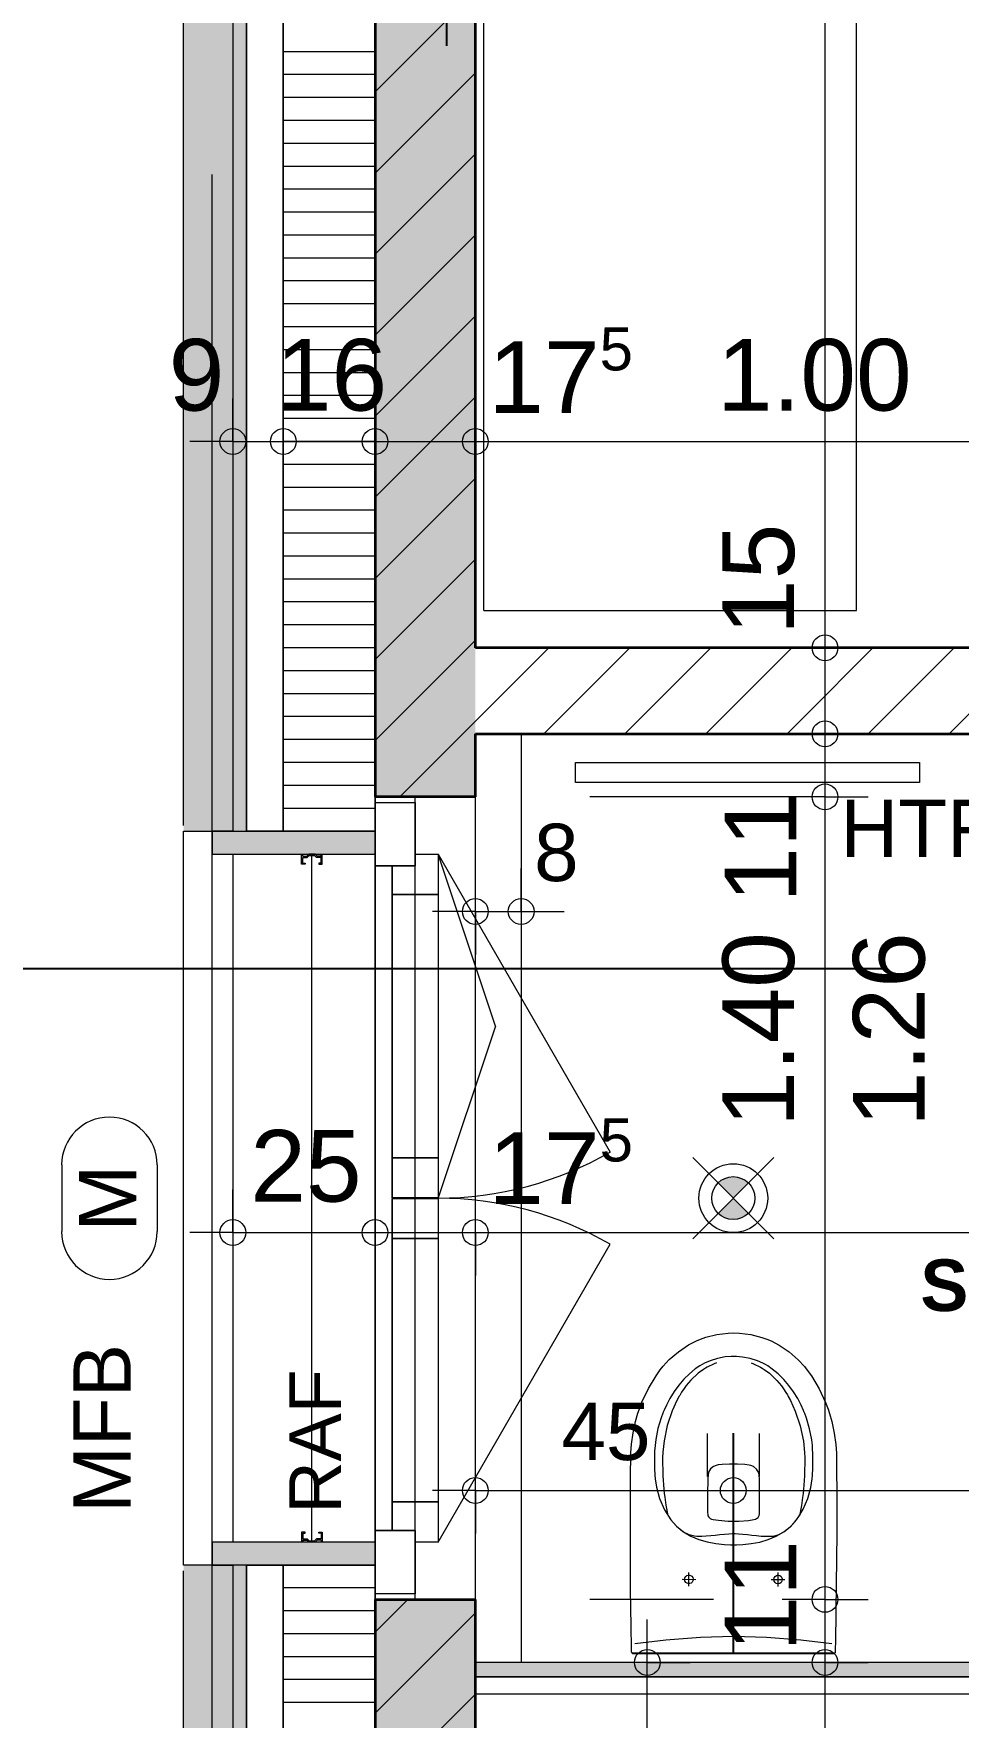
# Model space of a CAD drawing. Header units: metres. Extents: x 0.003 to 0.843, y 0.003 to 0.597.
# Drawn here: x 0.3104 to 0.3427, y 0.3556 to 0.4143 of the extents above; entities that cross this region are included whole.
import ezdxf

# ---------------------------------------------------------------- set-up
doc = ezdxf.new("R2010")
doc.units = ezdxf.units.M
for name, pattern in [('AUSGEZOGEN', [0]), ('LINIE_17', [0.0005, 0, -0.0005]), ('LINIE_23', [0.0079, 0.004, -0.0013, 0, -0.0013, 0, -0.0013]), ('LINIE_24', [0.0045, 0.0015, -0.001, 0, -0.001, 0, -0.001]), ('PHANTOM', [63.5, 31.75, -6.35, 6.35, -6.35, 6.35, -6.35]), ('PUNKT', [6.35, 0, -6.35]), ('RAND', [44.45, 12.7, -6.35, 12.7, -6.35, 0, -6.35]), ('VERDECKT', [9.525, 6.35, -3.175])]:
    doc.linetypes.add(name, pattern=pattern)
for name, color, linetype, lineweight in [('Allgemein', 7, 'AUSGEZOGEN', 18), ('Aussenwandverkleidung', 7, 'AUSGEZOGEN', 18), ('Bauachsen fein', 7, 'PUNKT', 25), ('Bauachsen grob', 7, 'RAND', 13), ('Daemmung', 7, 'AUSGEZOGEN', 18), ('Elektro Apparate', 2, 'AUSGEZOGEN', 18), ('Elektro Text', 2, 'AUSGEZOGEN', 18), ('Fenster', 7, 'AUSGEZOGEN', 18), ('Fensterleibung Beton', 7, 'AUSGEZOGEN', 35), ('Fuellflaeche tragende Wände MW', 7, 'AUSGEZOGEN', 13), ('HLK Apparate', 240, 'AUSGEZOGEN', 18), ('HLK Text', 240, 'AUSGEZOGEN', 18), ('Holz Fassadenverkleidung', 7, 'AUSGEZOGEN', 18), ('Konstruktion oben', 7, 'VERDECKT', 13), ('Kueche', 7, 'AUSGEZOGEN', 18), ('Leichtbauwaende', 7, 'AUSGEZOGEN', 18), ('Oeffnungsrichtung Fenster', 7, 'AUSGEZOGEN', 13), ('Rolladen', 7, 'AUSGEZOGEN', 13), ('Spengler', 7, 'AUSGEZOGEN', 18), ('Text Detail', 7, 'AUSGEZOGEN', 25), ('Text Koten', 7, 'AUSGEZOGEN', 25), ('Text Werkplan Ausfuehrung', 7, 'AUSGEZOGEN', 25), ('Unterkonstruktion', 7, 'AUSGEZOGEN', 18), ('Vorhangbrett', 7, 'AUSGEZOGEN', 13), ('Wand Mauerwerk tragend', 7, 'AUSGEZOGEN', 35), ('Werkplan- Ausfuehrungsmasse', 7, 'AUSGEZOGEN', 13)]:
    doc.layers.add(name, color=color, linetype=linetype, lineweight=lineweight)
for name, color, linetype, lineweight, true_color in [('Moebel', 7, 'AUSGEZOGEN', 13, 0xababab), ('Sanitaer Apparate', 7, 'AUSGEZOGEN', 18, 0x656565), ('Sanitaer Vermassung', 7, 'AUSGEZOGEN', 18, 0x656565)]:
    doc.layers.add(name, color=color, linetype=linetype, lineweight=lineweight, true_color=true_color)
doc.styles.add('ARIAL', font='ARIAL.TTF')

msp = doc.modelspace()

# ---------------------------------------------------------------- hatches: boundary and pattern name
at = {"layer": 'Allgemein', "linetype": 'AUSGEZOGEN', "lineweight": 13}
h = msp.add_hatch(color=32, dxfattribs=at)
h.paths.add_polyline_path([(0.31788, 0.386497), (0.31788, 0.487957), (0.3174, 0.487957), (0.3174, 0.386497)])
h.paths.add_polyline_path([(0.31788, 0.263897), (0.31788, 0.285297), (0.3174, 0.285297), (0.3174, 0.263897)])
h.paths.add_polyline_path([(0.31788, 0.310897), (0.31788, 0.360897), (0.3174, 0.360897), (0.3174, 0.310897)])
h.paths.add_polyline_path([(0.31788, 0.198117), (0.31788, 0.238297), (0.3174, 0.238297), (0.3174, 0.198117)])
at = {"layer": 'Daemmung', "linetype": 'AUSGEZOGEN', "lineweight": 13}
for points in [[(0.31916, 0.385697), (0.32236, 0.385697), (0.32236, 0.386497), (0.31916, 0.386497), (0.31836, 0.386497), (0.31788, 0.386497), (0.3174, 0.386497), (0.31668, 0.386497), (0.31668, 0.385697), (0.3174, 0.385697), (0.31788, 0.385697), (0.31836, 0.385697)], [(0.31916, 0.360897), (0.32236, 0.360897), (0.32236, 0.361697), (0.31916, 0.361697), (0.31836, 0.361697), (0.31788, 0.361697), (0.3174, 0.361697), (0.31668, 0.361697), (0.31668, 0.360897), (0.3174, 0.360897), (0.31788, 0.360897), (0.31836, 0.360897)]]:
    msp.add_hatch(color=32, dxfattribs=at).paths.add_polyline_path(points)
at = {"layer": 'Elektro Apparate', "linetype": 'AUSGEZOGEN', "lineweight": 18}
h = msp.add_hatch(color=40, dxfattribs=at)
h.paths.add_polyline_path([(0.33539, 0.374228), (0.33486, 0.373697), (0.33433, 0.374228), (0.334392, 0.374284), (0.334693, 0.374429), (0.335027, 0.374429), (0.335328, 0.374284)], flags=16)
h.paths.add_polyline_path([(0.33433, 0.373167), (0.33486, 0.373697), (0.33539, 0.373167), (0.335328, 0.373111), (0.335027, 0.372966), (0.334693, 0.372966), (0.334392, 0.373111)], flags=16)
at = {"layer": 'Fuellflaeche tragende Wände MW', "linetype": 'AUSGEZOGEN', "lineweight": 13, "true_color": 0xffe0e0}
for points in [[(0.32236, 0.479497), (0.32236, 0.387697), (0.32586, 0.387697), (0.32586, 0.479497)], [(0.32236, 0.359697), (0.32236, 0.312097), (0.32586, 0.312097), (0.32586, 0.359697)]]:
    msp.add_hatch(color=254, dxfattribs=at).paths.add_polyline_path(points)
at = {"layer": 'Leichtbauwaende', "linetype": 'AUSGEZOGEN', "lineweight": 13, "true_color": 0xababab}
msp.add_hatch(color=253, dxfattribs=at).paths.add_polyline_path([(0.32586, 0.356997), (0.38696, 0.356997), (0.38696, 0.357497), (0.32586, 0.357497)])
at = {"layer": 'Spengler', "linetype": 'AUSGEZOGEN', "lineweight": 13, "true_color": 0xfafafa}
for points in [[(0.31568, 0.489677), (0.31568, 0.386497), (0.3174, 0.386497), (0.3174, 0.489677)], [(0.31568, 0.360897), (0.31568, 0.310897), (0.3174, 0.310897), (0.3174, 0.360897)]]:
    msp.add_hatch(color=7, dxfattribs=at).paths.add_polyline_path(points)

# ---------------------------------------------------------------- linework, layer by layer
at = {"layer": 'Allgemein', "color": 7, "linetype": 'AUSGEZOGEN', "lineweight": 13}
for p, q in [((0.3174, 0.487957), (0.3174, 0.386497)), ((0.31788, 0.386497), (0.31788, 0.487477)), ((0.3174, 0.360897), (0.3174, 0.310897)), ((0.31788, 0.310897), (0.31788, 0.360897))]:
    msp.add_line(p, q, dxfattribs=at)
at = {"layer": 'Aussenwandverkleidung', "color": 7, "linetype": 'VERDECKT', "lineweight": 13}
msp.add_line((0.3174, 0.385697), (0.3174, 0.361697), dxfattribs=at)
at = {"layer": 'Bauachsen fein', "color": 240, "linetype": 'PUNKT', "lineweight": 25}
msp.add_line((0.334867, 0.357797), (0.334867, 0.365497), dxfattribs=at)
at = {"layer": 'Bauachsen grob', "color": 32, "linetype": 'LINIE_23', "lineweight": 25, "true_color": 0xc36e14}
msp.add_line((0.32486, 0.013897), (0.32486, 0.581), dxfattribs=at)
at = {"layer": 'Daemmung', "color": 7, "linetype": 'AUSGEZOGEN', "lineweight": 18}
for p, q in [((0.31916, 0.486197), (0.31916, 0.386497)), ((0.32236, 0.387697), (0.32236, 0.482997)), ((0.32236, 0.386497), (0.32236, 0.387697)), ((0.32236, 0.386497), (0.31916, 0.386497)), ((0.31916, 0.360897), (0.32236, 0.360897)), ((0.31916, 0.360897), (0.31916, 0.310897)), ((0.32236, 0.359697), (0.32236, 0.360897)), ((0.32236, 0.312097), (0.32236, 0.359697))]:
    msp.add_line(p, q, dxfattribs=at)
at = {"layer": 'Daemmung', "color": 7, "linetype": 'AUSGEZOGEN', "lineweight": 13}
for p, q in [((0.32236, 0.413697), (0.31916, 0.413697)), ((0.32236, 0.412897), (0.31916, 0.412897)), ((0.32236, 0.412097), (0.31916, 0.412097)), ((0.32236, 0.412097), (0.31916, 0.412097)), ((0.32236, 0.411297), (0.31916, 0.411297)), ((0.32236, 0.410497), (0.31916, 0.410497)), ((0.32236, 0.409697), (0.31916, 0.409697)), ((0.32236, 0.408897), (0.31916, 0.408897)), ((0.32236, 0.408897), (0.31916, 0.408897)), ((0.32236, 0.408097), (0.31916, 0.408097)), ((0.32236, 0.407297), (0.31916, 0.407297)), ((0.32236, 0.406497), (0.31916, 0.406497)), ((0.32236, 0.405697), (0.31916, 0.405697)), ((0.32236, 0.405697), (0.31916, 0.405697)), ((0.32236, 0.404897), (0.31916, 0.404897)), ((0.32236, 0.404097), (0.31916, 0.404097)), ((0.32236, 0.403297), (0.31916, 0.403297)), ((0.32236, 0.402497), (0.31916, 0.402497)), ((0.32236, 0.402497), (0.31916, 0.402497)), ((0.32236, 0.401697), (0.31916, 0.401697)), ((0.32236, 0.400897), (0.31916, 0.400897)), ((0.32236, 0.400097), (0.31916, 0.400097)), ((0.32236, 0.399297), (0.31916, 0.399297)), ((0.32236, 0.399297), (0.31916, 0.399297)), ((0.32236, 0.398497), (0.31916, 0.398497)), ((0.32236, 0.397697), (0.31916, 0.397697)), ((0.32236, 0.396897), (0.31916, 0.396897)), ((0.32236, 0.396097), (0.31916, 0.396097)), ((0.32236, 0.396097), (0.31916, 0.396097)), ((0.32236, 0.395297), (0.31916, 0.395297)), ((0.32236, 0.394497), (0.31916, 0.394497)), ((0.32236, 0.393697), (0.31916, 0.393697)), ((0.32236, 0.392897), (0.31916, 0.392897)), ((0.32236, 0.392897), (0.31916, 0.392897)), ((0.32236, 0.392097), (0.31916, 0.392097)), ((0.32236, 0.391297), (0.31916, 0.391297)), ((0.32236, 0.390497), (0.31916, 0.390497)), ((0.32236, 0.389697), (0.31916, 0.389697)), ((0.32236, 0.389697), (0.31916, 0.389697)), ((0.32236, 0.388897), (0.31916, 0.388897)), ((0.32236, 0.388097), (0.31916, 0.388097)), ((0.32236, 0.387297), (0.31916, 0.387297)), ((0.3174, 0.386497), (0.31668, 0.386497)), ((0.31668, 0.386497), (0.31668, 0.385697)), ((0.31836, 0.386497), (0.31788, 0.386497)), ((0.31916, 0.386497), (0.31836, 0.386497)), ((0.32236, 0.386497), (0.31916, 0.386497)), ((0.32236, 0.386497), (0.31916, 0.386497)), ((0.32236, 0.385697), (0.32236, 0.386497)), ((0.31668, 0.385697), (0.3174, 0.385697)), ((0.3174, 0.385697), (0.31788, 0.385697)), ((0.31788, 0.385697), (0.31836, 0.385697)), ((0.31836, 0.385697), (0.31916, 0.385697)), ((0.31916, 0.385697), (0.32236, 0.385697)), ((0.3174, 0.361697), (0.31668, 0.361697)), ((0.31668, 0.361697), (0.31668, 0.360897)), ((0.31788, 0.361697), (0.3174, 0.361697)), ((0.31836, 0.361697), (0.31788, 0.361697)), ((0.31916, 0.361697), (0.31836, 0.361697)), ((0.32236, 0.361697), (0.31916, 0.361697)), ((0.32236, 0.360897), (0.32236, 0.361697)), ((0.31668, 0.360897), (0.3174, 0.360897)), ((0.31788, 0.360897), (0.31836, 0.360897)), ((0.31836, 0.360897), (0.31916, 0.360897)), ((0.31916, 0.360897), (0.32236, 0.360897)), ((0.32236, 0.360097), (0.31916, 0.360097)), ((0.32236, 0.359297), (0.31916, 0.359297))]:
    msp.add_line(p, q, dxfattribs=at)
for points in [[(0.32236, 0.358497), (0.31916, 0.358497), (0.31916, 0.358497)], [(0.32236, 0.357697), (0.31916, 0.357697), (0.31916, 0.357697)], [(0.32236, 0.357697), (0.31916, 0.357697), (0.31916, 0.357697)], [(0.32236, 0.356897), (0.31916, 0.356897), (0.31916, 0.356897)], [(0.32236, 0.356097), (0.31916, 0.356097), (0.31916, 0.356097)]]:
    msp.add_lwpolyline(points, dxfattribs=at)
at = {"layer": 'Elektro Apparate', "color": 40, "linetype": 'AUSGEZOGEN', "lineweight": 18}
for p, q in [((0.333446, 0.372283), (0.336274, 0.375112)), ((0.333446, 0.375112), (0.336274, 0.372283))]:
    msp.add_line(p, q, dxfattribs=at)
for radius in [0.0012, 0.00075]:
    msp.add_circle((0.33486, 0.373697), radius, dxfattribs=at)
at = {"layer": 'Elektro Text', "color": 40, "linetype": 'AUSGEZOGEN', "lineweight": 18}
for p, q in [((0.311427, 0.374858), (0.311427, 0.372531)), ((0.31476, 0.374858), (0.31476, 0.372531))]:
    msp.add_line(p, q, dxfattribs=at)
for centre, start, end in [((0.313093, 0.374858), 0, 180), ((0.313093, 0.372531), 180, 0)]:
    msp.add_arc(centre, 0.001667, start, end, dxfattribs=at)
at = {"layer": 'Fenster', "color": 7, "linetype": 'AUSGEZOGEN', "lineweight": 13}
for p, q in [((0.32376, 0.375107), (0.32376, 0.384297)), ((0.32376, 0.363097), (0.32376, 0.372287))]:
    msp.add_line(p, q, dxfattribs=at)
for points in [[(0.32236, 0.385297), (0.32236, 0.387497), (0.32376, 0.387497), (0.32376, 0.385297), (0.32236, 0.385297)], [(0.32236, 0.360897), (0.31568, 0.360897), (0.31568, 0.386497), (0.32236, 0.386497), (0.32236, 0.360897)], [(0.32296, 0.384297), (0.32296, 0.385297), (0.32376, 0.385297), (0.32376, 0.385697), (0.32456, 0.385697), (0.32456, 0.384297), (0.32296, 0.384297)], [(0.32296, 0.385297), (0.32296, 0.373707), (0.32376, 0.373707), (0.32376, 0.373687), (0.32296, 0.373687), (0.32296, 0.362097), (0.32236, 0.362097), (0.32236, 0.385297), (0.32296, 0.385297)], [(0.32296, 0.375107), (0.32296, 0.384297), (0.32456, 0.384297), (0.32456, 0.375107), (0.32296, 0.375107)], [(0.32376, 0.373707), (0.32296, 0.373707), (0.32296, 0.375107), (0.32456, 0.375107), (0.32456, 0.373707), (0.32376, 0.373707)], [(0.32296, 0.372287), (0.32296, 0.373687), (0.32376, 0.373687), (0.32456, 0.373687), (0.32456, 0.372287), (0.32296, 0.372287)], [(0.32296, 0.363097), (0.32296, 0.372287), (0.32456, 0.372287), (0.32456, 0.363097), (0.32296, 0.363097)], [(0.32376, 0.361697), (0.32376, 0.362097), (0.32296, 0.362097), (0.32296, 0.363097), (0.32456, 0.363097), (0.32456, 0.361697), (0.32376, 0.361697)], [(0.32236, 0.359897), (0.32236, 0.362097), (0.32376, 0.362097), (0.32376, 0.359897), (0.32236, 0.359897)]]:
    msp.add_lwpolyline(points, dxfattribs=at)
at = {"layer": 'Fensterleibung Beton', "color": 7, "linetype": 'AUSGEZOGEN', "lineweight": 13}
msp.add_line((0.32586, 0.359697), (0.32586, 0.387697), dxfattribs=at)
at = {"layer": 'HLK Apparate', "color": 251, "linetype": 'AUSGEZOGEN', "lineweight": 13, "true_color": 0x656565}
for p, q in [((0.32936, 0.388197), (0.32936, 0.388897)), ((0.32936, 0.388897), (0.34136, 0.388897)), ((0.34136, 0.388897), (0.34136, 0.388197)), ((0.34136, 0.388197), (0.32936, 0.388197))]:
    msp.add_line(p, q, dxfattribs=at)
at = {"layer": 'Holz Fassadenverkleidung', "color": 7, "linetype": 'LINIE_17', "lineweight": 13}
msp.add_line((0.31668, 0.109417), (0.31668, 0.488677), dxfattribs=at)
at = {"layer": 'Konstruktion oben', "color": 7, "linetype": 'PUNKT', "lineweight": 18}
msp.add_line((0.31668, 0.109417), (0.31668, 0.488677), dxfattribs=at)
at = {"layer": 'Kueche', "color": 7, "linetype": 'AUSGEZOGEN', "lineweight": 18}
msp.add_line((0.33574, 0.372507), (0.33574, 0.372507), dxfattribs=at)
at = {"layer": 'Leichtbauwaende', "color": 7, "linetype": 'AUSGEZOGEN', "lineweight": 18}
for p, q in [((0.38696, 0.357497), (0.32586, 0.357497)), ((0.32586, 0.357497), (0.32586, 0.356997)), ((0.32586, 0.356997), (0.38696, 0.356997)), ((0.38696, 0.356997), (0.32586, 0.356997)), ((0.32586, 0.356997), (0.32586, 0.356397)), ((0.32586, 0.356397), (0.38696, 0.356397))]:
    msp.add_line(p, q, dxfattribs=at)
at = {"layer": 'Moebel', "color": 253, "linetype": 'AUSGEZOGEN', "lineweight": 13, "true_color": 0xababab}
for p, q in [((0.32616, 0.394197), (0.32616, 0.478197)), ((0.33916, 0.394197), (0.33916, 0.478197)), ((0.32616, 0.394197), (0.33916, 0.394197))]:
    msp.add_line(p, q, dxfattribs=at)
at = {"layer": 'Oeffnungsrichtung Fenster', "color": 7, "linetype": 'AUSGEZOGEN', "lineweight": 13}
for p, q in [((0.32456, 0.385697), (0.33056, 0.375305)), ((0.32656, 0.379702), (0.32456, 0.385697)), ((0.32656, 0.379702), (0.32456, 0.373707)), ((0.32456, 0.361697), (0.33056, 0.37209))]:
    msp.add_line(p, q, dxfattribs=at)
for centre, start, end in [((0.32456, 0.385697), 270, 300), ((0.32456, 0.361697), 60, 90)]:
    msp.add_arc(centre, 0.012, start, end, dxfattribs=at)
at = {"layer": 'Rolladen', "color": 7, "linetype": 'AUSGEZOGEN', "lineweight": 13}
for p, q in [((0.31984, 0.385687), (0.3198, 0.385687)), ((0.3198, 0.385347), (0.3198, 0.385687)), ((0.31984, 0.385627), (0.31984, 0.385687)), ((0.31984, 0.385627), (0.31998, 0.385627)), ((0.31984, 0.385587), (0.319997, 0.385587)), ((0.31984, 0.385387), (0.31984, 0.385587)), ((0.31984, 0.385387), (0.31992, 0.385387)), ((0.31992, 0.385387), (0.31992, 0.385347)), ((0.31998, 0.385627), (0.32005, 0.385697)), ((0.319997, 0.385587), (0.320067, 0.385657)), ((0.32027, 0.385697), (0.32005, 0.385697)), ((0.320067, 0.385657), (0.320253, 0.385657)), ((0.32021, 0.385697), (0.32011, 0.385697)), ((0.32022, 0.385697), (0.32021, 0.385697)), ((0.320323, 0.385587), (0.320253, 0.385657)), ((0.32034, 0.385627), (0.32027, 0.385697)), ((0.32048, 0.385587), (0.320323, 0.385587)), ((0.32048, 0.385627), (0.32034, 0.385627)), ((0.3204, 0.385387), (0.3204, 0.385347)), ((0.32048, 0.385387), (0.3204, 0.385387)), ((0.32048, 0.385627), (0.32048, 0.385687)), ((0.32052, 0.385687), (0.32048, 0.385687)), ((0.32048, 0.385387), (0.32048, 0.385587)), ((0.32052, 0.385347), (0.32052, 0.385687)), ((0.31992, 0.385347), (0.3198, 0.385347)), ((0.3204, 0.385347), (0.32052, 0.385347)), ((0.31992, 0.362047), (0.3198, 0.362047)), ((0.3198, 0.362047), (0.3198, 0.361707)), ((0.31984, 0.362007), (0.31984, 0.361807)), ((0.31984, 0.362007), (0.31992, 0.362007)), ((0.31992, 0.362007), (0.31992, 0.362047)), ((0.3204, 0.362047), (0.32052, 0.362047)), ((0.3204, 0.362007), (0.3204, 0.362047)), ((0.32048, 0.362007), (0.3204, 0.362007)), ((0.32048, 0.362007), (0.32048, 0.361807)), ((0.32052, 0.362047), (0.32052, 0.361707)), ((0.31984, 0.361707), (0.3198, 0.361707)), ((0.31984, 0.361807), (0.319997, 0.361807)), ((0.31984, 0.361767), (0.31984, 0.361707)), ((0.31984, 0.361767), (0.31998, 0.361767)), ((0.31998, 0.361767), (0.32005, 0.361697)), ((0.319997, 0.361807), (0.320067, 0.361737)), ((0.32027, 0.361697), (0.32005, 0.361697)), ((0.320067, 0.361737), (0.320253, 0.361737)), ((0.32021, 0.361697), (0.32011, 0.361697)), ((0.32022, 0.361697), (0.32021, 0.361697)), ((0.320323, 0.361807), (0.320253, 0.361737)), ((0.32034, 0.361767), (0.32027, 0.361697)), ((0.32048, 0.361807), (0.320323, 0.361807)), ((0.32048, 0.361767), (0.32034, 0.361767)), ((0.32048, 0.361767), (0.32048, 0.361707)), ((0.32052, 0.361707), (0.32048, 0.361707))]:
    msp.add_line(p, q, dxfattribs=at)
at = {"layer": 'Rolladen', "color": 7, "linetype": 'PHANTOM', "lineweight": 13}
msp.add_line((0.32016, 0.361697), (0.32016, 0.385697), dxfattribs=at)
at = {"layer": 'Sanitaer Apparate', "color": 7, "linetype": 'AUSGEZOGEN', "lineweight": 13}
for p, q in [((0.333963, 0.363987), (0.333965, 0.365484)), ((0.335773, 0.363984), (0.335775, 0.365482)), ((0.333071, 0.360398), (0.333551, 0.360397)), ((0.333311, 0.360157), (0.333311, 0.360637)), ((0.336182, 0.360394), (0.336662, 0.360393)), ((0.336422, 0.360153), (0.336422, 0.360633)), ((0.331322, 0.357837), (0.338404, 0.357828))]:
    msp.add_line(p, q, dxfattribs=at)
for points in [[(0.331357, 0.357797), (0.331333, 0.357823), (0.331317, 0.357845), (0.331312, 0.357856), (0.331312, 0.35787), (0.331311, 0.357904), (0.33131, 0.357957), (0.331309, 0.358016), (0.331308, 0.358078), (0.331306, 0.35814), (0.331305, 0.3582), (0.331304, 0.358252), (0.331304, 0.358284), (0.331304, 0.358299), (0.331304, 0.358301), (0.331303, 0.358321), (0.331301, 0.358441), (0.331299, 0.35864), (0.331296, 0.358839), (0.331289, 0.359334), (0.331279, 0.360125), (0.331274, 0.360677), (0.331271, 0.361221), (0.331269, 0.361996), (0.331269, 0.362537), (0.33127, 0.363066), (0.331275, 0.363819), (0.331279, 0.364284), (0.33128, 0.36444), (0.331282, 0.364575), (0.331283, 0.364673), (0.331287, 0.36481), (0.331309, 0.36511), (0.331364, 0.365512), (0.331449, 0.365908), (0.331532, 0.366197), (0.331582, 0.366345), (0.331672, 0.366576), (0.331896, 0.367051), (0.332167, 0.3675), (0.332309, 0.367704), (0.33241, 0.367832), (0.332623, 0.368063), (0.332944, 0.36834), (0.333297, 0.368576), (0.333577, 0.368718), (0.33372, 0.368778), (0.333902, 0.368841), (0.334286, 0.368938), (0.334679, 0.368986), (0.334877, 0.368993), (0.335076, 0.368985), (0.335469, 0.368936), (0.335852, 0.368838), (0.336034, 0.368775), (0.336177, 0.368715), (0.336457, 0.368572), (0.336809, 0.368335), (0.337129, 0.368057), (0.337341, 0.367825), (0.337442, 0.367698), (0.337584, 0.367493), (0.337854, 0.367043), (0.338077, 0.366568), (0.338166, 0.366337), (0.338216, 0.366188), (0.338298, 0.365899), (0.338381, 0.365503), (0.338436, 0.365101), (0.338457, 0.364801), (0.338461, 0.364664), (0.338462, 0.364566), (0.338463, 0.364431), (0.338465, 0.3642), (0.338469, 0.363433), (0.338469, 0.362603), (0.338468, 0.361987), (0.338463, 0.361133), (0.338454, 0.360193), (0.338441, 0.359325), (0.338433, 0.35883), (0.33843, 0.358631), (0.338427, 0.358432), (0.338424, 0.358312), (0.338424, 0.358292), (0.338424, 0.35829), (0.338424, 0.358278), (0.338423, 0.358243), (0.338422, 0.358191), (0.338421, 0.358131), (0.338419, 0.358069), (0.338418, 0.358007), (0.338417, 0.357948), (0.338416, 0.357895), (0.338415, 0.357861), (0.338414, 0.357847), (0.338409, 0.357836), (0.338394, 0.357816), (0.338378, 0.357797), (0.331357, 0.357797)], [(0.332675, 0.362477), (0.332882, 0.36225), (0.333123, 0.362054), (0.333383, 0.361902), (0.333661, 0.361785), (0.333953, 0.361701), (0.334255, 0.361645), (0.334549, 0.361614), (0.334768, 0.361604), (0.33487, 0.361602), (0.334973, 0.361604), (0.335192, 0.361613), (0.335486, 0.361643), (0.335788, 0.361698), (0.33608, 0.361782), (0.336359, 0.361898), (0.336619, 0.362049), (0.336847, 0.36223), (0.337001, 0.362389), (0.33707, 0.362475), (0.337149, 0.362586), (0.337301, 0.362844), (0.337459, 0.363216), (0.337567, 0.363607), (0.337612, 0.363902), (0.337622, 0.364026), (0.337624, 0.364047), (0.337626, 0.364075), (0.337633, 0.364226), (0.337638, 0.364476), (0.33764, 0.364644), (0.337638, 0.364774), (0.337629, 0.364949), (0.337618, 0.365078), (0.337595, 0.365265), (0.33752, 0.365649), (0.33741, 0.366024), (0.337352, 0.366185), (0.337342, 0.366208), (0.337338, 0.366219), (0.337307, 0.366293), (0.337228, 0.36647), (0.337106, 0.366704), (0.336962, 0.366941), (0.336801, 0.367165), (0.336623, 0.367375), (0.336427, 0.367568), (0.336222, 0.367734), (0.33606, 0.367842), (0.33598, 0.36789), (0.335896, 0.367934), (0.335709, 0.368017), (0.335448, 0.368101), (0.335178, 0.368154), (0.334975, 0.368172), (0.334879, 0.368174), (0.334782, 0.368172), (0.334579, 0.368155), (0.33431, 0.368102), (0.334048, 0.368019), (0.333861, 0.367937), (0.333777, 0.367892), (0.333697, 0.367845), (0.333534, 0.367737), (0.333329, 0.367571), (0.333133, 0.36738), (0.332954, 0.36717), (0.332792, 0.366946), (0.332648, 0.36671), (0.332526, 0.366476), (0.332445, 0.366299), (0.332415, 0.366225), (0.33241, 0.366214), (0.332401, 0.366191), (0.332342, 0.36603), (0.332231, 0.365656), (0.332156, 0.365272), (0.33213, 0.365068), (0.332113, 0.364869), (0.332109, 0.364668), (0.33211, 0.364483), (0.332115, 0.364233), (0.332121, 0.364082), (0.332123, 0.364054), (0.332125, 0.364033), (0.332135, 0.363909), (0.332179, 0.363613), (0.332286, 0.363223), (0.332457, 0.362828), (0.332675, 0.362477)], [(0.334277, 0.367947), (0.334195, 0.367918), (0.334121, 0.367887), (0.334017, 0.367839), (0.333946, 0.367801), (0.33389, 0.367768), (0.333815, 0.367722), (0.333637, 0.367593), (0.333374, 0.367343), (0.333218, 0.367156), (0.333142, 0.367051), (0.333057, 0.366922), (0.333006, 0.366839), (0.332992, 0.366815), (0.332974, 0.366784), (0.332895, 0.366638), (0.332729, 0.366275), (0.332557, 0.36576), (0.332444, 0.365229), (0.332402, 0.364831), (0.332394, 0.364642), (0.332393, 0.364462), (0.332397, 0.364202), (0.332404, 0.364039), (0.332407, 0.363969), (0.332412, 0.363897), (0.332416, 0.363834), (0.332424, 0.363714), (0.332439, 0.363524), (0.332452, 0.363395), (0.332466, 0.363263), (0.332505, 0.362981), (0.332574, 0.362621)], [(0.33548, 0.367946), (0.335561, 0.367916), (0.335635, 0.367886), (0.33574, 0.367837), (0.335811, 0.367799), (0.335867, 0.367766), (0.335942, 0.36772), (0.336119, 0.36759), (0.336382, 0.367339), (0.336537, 0.367152), (0.336613, 0.367047), (0.336698, 0.366918), (0.336748, 0.366835), (0.336762, 0.36681), (0.33678, 0.366779), (0.336859, 0.366633), (0.337024, 0.366269), (0.337195, 0.365754), (0.337306, 0.365222), (0.337347, 0.364825), (0.337355, 0.364636), (0.337355, 0.364456), (0.33735, 0.364196), (0.337343, 0.364032), (0.337339, 0.363963), (0.337335, 0.363891), (0.337331, 0.363828), (0.337322, 0.363707), (0.337306, 0.363518), (0.337294, 0.363389), (0.337279, 0.363257), (0.337239, 0.362975), (0.337169, 0.362615)], [(0.335771, 0.362687), (0.335769, 0.363868), (0.335762, 0.36405), (0.335744, 0.364132), (0.335673, 0.364247), (0.335569, 0.364333), (0.335475, 0.364373), (0.33541, 0.364386), (0.335265, 0.364403), (0.335008, 0.364419), (0.334728, 0.36442), (0.334472, 0.364404), (0.334327, 0.364387), (0.334261, 0.364374), (0.334167, 0.364335), (0.334064, 0.364249), (0.333992, 0.364135), (0.333966, 0.363928), (0.333962, 0.363341), (0.333963, 0.362774), (0.333975, 0.362618), (0.334008, 0.362562), (0.334057, 0.362518), (0.334102, 0.362498), (0.334153, 0.362486), (0.33434, 0.362457), (0.33468, 0.362428), (0.335052, 0.362427), (0.335392, 0.362456), (0.335579, 0.362485), (0.33563, 0.362496), (0.335675, 0.362516), (0.335724, 0.362559), (0.335758, 0.36262), (0.335771, 0.362687)], [(0.33702, 0.36241), (0.336844, 0.362219), (0.336637, 0.362052), (0.336417, 0.361942), (0.336236, 0.361897), (0.336151, 0.361888), (0.336093, 0.361887), (0.33598, 0.361888), (0.335828, 0.361896), (0.335669, 0.36191), (0.335509, 0.361928), (0.33535, 0.361946), (0.33519, 0.361963), (0.335037, 0.361975), (0.334924, 0.36198), (0.334871, 0.361981), (0.334818, 0.36198), (0.334705, 0.361975), (0.334552, 0.361964), (0.334392, 0.361948), (0.334232, 0.361929), (0.334073, 0.361912), (0.333914, 0.361898), (0.333761, 0.361891), (0.333649, 0.36189), (0.333591, 0.361892), (0.333505, 0.3619), (0.333325, 0.361945), (0.333105, 0.362057), (0.332899, 0.362224), (0.332723, 0.362415)], [(0.333161, 0.360397), (0.333172, 0.360452), (0.333201, 0.360499), (0.333243, 0.360531), (0.333283, 0.360545), (0.333308, 0.360547), (0.333331, 0.360546), (0.333371, 0.360534), (0.333416, 0.360503), (0.333448, 0.360458), (0.333459, 0.360415), (0.33346, 0.360381), (0.33345, 0.360342), (0.333424, 0.3603), (0.333386, 0.360268), (0.333346, 0.360252), (0.333318, 0.360248), (0.333291, 0.360249), (0.33325, 0.360261), (0.333205, 0.360292), (0.333173, 0.360341), (0.333161, 0.360397)], [(0.336272, 0.360394), (0.336284, 0.36045), (0.336317, 0.360499), (0.336362, 0.36053), (0.336404, 0.360542), (0.33644, 0.360542), (0.336483, 0.36053), (0.336528, 0.360499), (0.336559, 0.360454), (0.33657, 0.360411), (0.33657, 0.360375), (0.336559, 0.360333), (0.336527, 0.360288), (0.336482, 0.360256), (0.336439, 0.360245), (0.336404, 0.360245), (0.336361, 0.360257), (0.336316, 0.360288), (0.336284, 0.360337), (0.336272, 0.360394)], [(0.331429, 0.358161), (0.332511, 0.358292), (0.333717, 0.358382), (0.334866, 0.358414), (0.336016, 0.358379), (0.337221, 0.358286), (0.338303, 0.358153)]]:
    msp.add_lwpolyline(points, dxfattribs=at)
at = {"layer": 'Sanitaer Vermassung', "color": 240, "linetype": 'AUSGEZOGEN', "lineweight": 13}
for p, q in [((0.32586, 0.363497), (0.32586, 0.364997)), ((0.33486, 0.363497), (0.33486, 0.364997)), ((0.32586, 0.363497), (0.32436, 0.363497)), ((0.32586, 0.363497), (0.32586, 0.361997)), ((0.32586, 0.363497), (0.32586, 0.363497)), ((0.33486, 0.363497), (0.33486, 0.361997)), ((0.33486, 0.363497), (0.33486, 0.363497)), ((0.33486, 0.363497), (0.35386, 0.363497)), ((0.33186, 0.357497), (0.33186, 0.358997)), ((0.33186, 0.357497), (0.33036, 0.357497)), ((0.33186, 0.357497), (0.33336, 0.357497)), ((0.33186, 0.357497), (0.33186, 0.357497)), ((0.33186, 0.349497), (0.33186, 0.357497))]:
    msp.add_line(p, q, dxfattribs=at)
msp.add_lwpolyline([(0.32586, 0.363497), (0.327052, 0.363497), (0.327052, 0.363497), (0.33486, 0.363497)], dxfattribs=at)
for centre in [(0.32586, 0.363497), (0.33486, 0.363497), (0.33186, 0.357497)]:
    msp.add_circle(centre, 0.00045, dxfattribs=at)
at = {"layer": 'Spengler', "color": 7, "linetype": 'AUSGEZOGEN', "lineweight": 13}
for p, q in [((0.31568, 0.386697), (0.31568, 0.489677)), ((0.31568, 0.310897), (0.31568, 0.360697))]:
    msp.add_line(p, q, dxfattribs=at)
at = {"layer": 'Text Detail', "color": 7, "linetype": 'LINIE_24', "lineweight": 25}
msp.add_line((0.3401, 0.381697), (0.3074, 0.381697), dxfattribs=at)
at = {"layer": 'Unterkonstruktion', "color": 7, "linetype": 'AUSGEZOGEN', "lineweight": 13}
for p, q in [((0.31788, 0.487477), (0.31788, 0.386497)), ((0.31916, 0.386497), (0.31916, 0.486197)), ((0.31836, 0.386497), (0.31788, 0.386497)), ((0.31916, 0.386497), (0.31836, 0.386497)), ((0.31788, 0.360897), (0.31836, 0.360897)), ((0.31788, 0.360897), (0.31788, 0.310897)), ((0.31836, 0.360897), (0.31916, 0.360897)), ((0.31916, 0.310897), (0.31916, 0.360897))]:
    msp.add_line(p, q, dxfattribs=at)
at = {"layer": 'Vorhangbrett', "color": 191, "linetype": 'PUNKT', "lineweight": 13, "true_color": 0xbe96ea}
msp.add_line((0.32746, 0.389897), (0.32746, 0.357497), dxfattribs=at)
at = {"layer": 'Vorhangbrett', "color": 191, "linetype": 'AUSGEZOGEN', "lineweight": 13, "true_color": 0xbe96ea}
for p, q in [((0.32586, 0.383697), (0.32586, 0.385197)), ((0.32746, 0.383697), (0.32746, 0.385197)), ((0.32586, 0.383697), (0.32436, 0.383697)), ((0.32586, 0.383697), (0.32586, 0.382197)), ((0.32746, 0.383697), (0.32746, 0.382197)), ((0.32746, 0.383697), (0.32896, 0.383697))]:
    msp.add_line(p, q, dxfattribs=at)
msp.add_lwpolyline([(0.32586, 0.383697), (0.326145, 0.383697), (0.326145, 0.383697), (0.32746, 0.383697)], dxfattribs=at)
for centre in [(0.32586, 0.383697), (0.32746, 0.383697)]:
    msp.add_circle(centre, 0.00045, dxfattribs=at)
at = {"layer": 'Wand Mauerwerk tragend', "color": 7, "linetype": 'AUSGEZOGEN', "lineweight": 35}
for p, q in [((0.32236, 0.482997), (0.32236, 0.387697)), ((0.32586, 0.392897), (0.32586, 0.479497)), ((0.34586, 0.392897), (0.32586, 0.392897)), ((0.32586, 0.389897), (0.34586, 0.389897)), ((0.32586, 0.387697), (0.32586, 0.389897)), ((0.32376, 0.387697), (0.32236, 0.387697)), ((0.32586, 0.387697), (0.32376, 0.387697)), ((0.32236, 0.359697), (0.32376, 0.359697)), ((0.32236, 0.359697), (0.32236, 0.312097)), ((0.32376, 0.359697), (0.32586, 0.359697)), ((0.32586, 0.357497), (0.32586, 0.359697)), ((0.32586, 0.356997), (0.32586, 0.357497)), ((0.32586, 0.356397), (0.32586, 0.356997)), ((0.32586, 0.350597), (0.32586, 0.356397))]:
    msp.add_line(p, q, dxfattribs=at)
at = {"layer": 'Wand Mauerwerk tragend', "color": 7, "linetype": 'AUSGEZOGEN', "lineweight": 13}
for p, q in [((0.32236, 0.412293), (0.32586, 0.415793)), ((0.32236, 0.409464), (0.32586, 0.412964)), ((0.32236, 0.406636), (0.32586, 0.410136)), ((0.32236, 0.403807), (0.32586, 0.407307)), ((0.32236, 0.400979), (0.32586, 0.404479)), ((0.32236, 0.39815), (0.32586, 0.40165)), ((0.32236, 0.395322), (0.32586, 0.398822)), ((0.32236, 0.392494), (0.32586, 0.395994)), ((0.32236, 0.389665), (0.32586, 0.393165)), ((0.32586, 0.390337), (0.328421, 0.392897)), ((0.323221, 0.387697), (0.32586, 0.390337)), ((0.32236, 0.358552), (0.323505, 0.359697))]:
    msp.add_line(p, q, dxfattribs=at)
at = {"layer": 'Wand Mauerwerk tragend', "color": 180, "linetype": 'PUNKT', "lineweight": 18}
for p, q in [((0.32376, 0.387697), (0.32236, 0.387697)), ((0.32236, 0.387697), (0.32236, 0.386497)), ((0.32376, 0.359697), (0.32376, 0.387697)), ((0.32236, 0.386497), (0.32236, 0.385697)), ((0.32236, 0.385697), (0.32236, 0.361697)), ((0.32236, 0.361697), (0.32236, 0.360897)), ((0.32236, 0.360897), (0.32236, 0.359697)), ((0.32236, 0.359697), (0.32376, 0.359697))]:
    msp.add_line(p, q, dxfattribs=at)
at = {"layer": 'Wand Mauerwerk tragend', "color": 7, "linetype": 'AUSGEZOGEN', "lineweight": 13}
for points in [[(0.328249, 0.389897), (0.328372, 0.390021), (0.328372, 0.390021), (0.331249, 0.392897)], [(0.331078, 0.389897), (0.331347, 0.390167), (0.331347, 0.390167), (0.334078, 0.392897)], [(0.333906, 0.389897), (0.334321, 0.390313), (0.334321, 0.390313), (0.336906, 0.392897)], [(0.336734, 0.389897), (0.337296, 0.390459), (0.337296, 0.390459), (0.339734, 0.392897)], [(0.339563, 0.389897), (0.34027, 0.390605), (0.34027, 0.390605), (0.342563, 0.392897)], [(0.342391, 0.389897), (0.343245, 0.390751), (0.343245, 0.390751), (0.345391, 0.392897)], [(0.32236, 0.355724), (0.32586, 0.359224), (0.32586, 0.359224)], [(0.32236, 0.352896), (0.32586, 0.356396), (0.32586, 0.356396)]]:
    msp.add_lwpolyline(points, dxfattribs=at)
at = {"layer": 'Werkplan- Ausfuehrungsmasse', "color": 7, "linetype": 'AUSGEZOGEN', "lineweight": 13}
for p, q in [((0.33806, 0.392897), (0.33806, 0.479497)), ((0.3174, 0.400097), (0.3174, 0.401597)), ((0.31916, 0.400097), (0.31916, 0.401597)), ((0.32236, 0.400097), (0.32236, 0.401597)), ((0.32586, 0.400097), (0.32586, 0.401597)), ((0.3174, 0.400097), (0.3159, 0.400097)), ((0.3174, 0.400097), (0.3174, 0.398597)), ((0.3174, 0.400097), (0.3174, 0.400097)), ((0.3174, 0.400097), (0.31916, 0.400097)), ((0.31916, 0.400097), (0.31916, 0.398597)), ((0.31916, 0.400097), (0.31916, 0.400097)), ((0.32236, 0.400097), (0.32236, 0.398597)), ((0.32236, 0.400097), (0.32236, 0.400097)), ((0.32236, 0.400097), (0.32586, 0.400097)), ((0.32586, 0.400097), (0.32586, 0.398597)), ((0.32586, 0.400097), (0.32586, 0.400097)), ((0.32586, 0.400097), (0.34586, 0.400097)), ((0.33806, 0.392897), (0.33656, 0.392897)), ((0.33806, 0.392897), (0.33956, 0.392897)), ((0.33806, 0.392897), (0.33806, 0.392897)), ((0.33806, 0.389897), (0.33806, 0.392897)), ((0.33806, 0.389897), (0.33656, 0.389897)), ((0.33806, 0.389897), (0.33956, 0.389897)), ((0.33806, 0.389897), (0.33806, 0.389897)), ((0.33806, 0.387697), (0.33806, 0.389897)), ((0.33806, 0.387697), (0.33656, 0.387697)), ((0.33806, 0.387697), (0.33956, 0.387697)), ((0.33806, 0.359697), (0.33806, 0.387697)), ((0.3174, 0.372497), (0.3174, 0.373997)), ((0.32236, 0.372497), (0.32236, 0.373997)), ((0.32586, 0.372497), (0.32586, 0.373997)), ((0.3174, 0.372497), (0.3159, 0.372497)), ((0.3174, 0.372497), (0.3174, 0.370997)), ((0.3174, 0.372497), (0.3174, 0.372497)), ((0.3174, 0.372497), (0.32236, 0.372497)), ((0.32236, 0.372497), (0.32236, 0.370997)), ((0.32236, 0.372497), (0.32236, 0.372497)), ((0.32236, 0.372497), (0.32586, 0.372497)), ((0.32586, 0.372497), (0.32586, 0.370997)), ((0.32586, 0.372497), (0.32586, 0.372497)), ((0.334175, 0.359697), (0.32986, 0.359697)), ((0.33806, 0.359697), (0.33656, 0.359697)), ((0.33806, 0.359697), (0.337435, 0.359697)), ((0.33806, 0.359697), (0.33956, 0.359697)), ((0.33806, 0.357497), (0.33806, 0.359697)), ((0.33806, 0.357497), (0.33656, 0.357497)), ((0.33806, 0.357497), (0.33956, 0.357497)), ((0.33806, 0.357497), (0.33806, 0.357497)), ((0.33806, 0.349497), (0.33806, 0.357497))]:
    msp.add_line(p, q, dxfattribs=at)
for points in [[(0.31916, 0.400097), (0.320931, 0.400097), (0.320931, 0.400097), (0.32236, 0.400097)], [(0.33806, 0.387697), (0.337432, 0.387697), (0.337432, 0.387697), (0.337415, 0.387697), (0.337415, 0.387697), (0.337397, 0.387697), (0.337397, 0.387697), (0.337396, 0.387697), (0.337396, 0.387697), (0.337285, 0.387697), (0.337285, 0.387697), (0.329858, 0.387697)], [(0.32586, 0.372497), (0.346635, 0.372497), (0.346635, 0.372497), (0.38696, 0.372497)]]:
    msp.add_lwpolyline(points, dxfattribs=at)
for centre in [(0.3174, 0.400097), (0.31916, 0.400097), (0.32236, 0.400097), (0.32586, 0.400097), (0.33806, 0.392897), (0.33806, 0.389897), (0.33806, 0.387697), (0.3174, 0.372497), (0.32236, 0.372497), (0.32586, 0.372497), (0.33806, 0.359697), (0.33806, 0.357497)]:
    msp.add_circle(centre, 0.00045, dxfattribs=at)

# ---------------------------------------------------------------- texts
at = {"layer": 'Elektro Text', "color": 40, "linetype": 'AUSGEZOGEN', "lineweight": 18, "insert": (0.314027, 0.372531), "char_height": 0.002, "width": 0.001, "attachment_point": 7, "rotation": 90, "style": 'ARIAL'}
msp.add_mtext('M', dxfattribs=at)
at = {"layer": 'HLK Text', "color": 251, "linetype": 'AUSGEZOGEN', "lineweight": 18, "true_color": 0x656565, "insert": (0.338593, 0.385597), "char_height": 0.002, "width": 0.001, "attachment_point": 7, "style": 'ARIAL'}
msp.add_mtext('HTR', dxfattribs=at)
at = {"layer": 'Sanitaer Vermassung', "color": 240, "linetype": 'AUSGEZOGEN', "lineweight": 18, "insert": (0.328862, 0.364531), "char_height": 0.002, "width": 0.001, "attachment_point": 7, "style": 'ARIAL'}
msp.add_mtext('45', dxfattribs=at)
at = {"layer": 'Text Koten', "color": 7, "linetype": 'AUSGEZOGEN', "lineweight": 18, "insert": (0.313836, 0.362714), "char_height": 0.002, "width": 0.001, "attachment_point": 7, "rotation": 90, "style": 'ARIAL'}
msp.add_mtext('MFB', dxfattribs=at)
at = {"layer": 'Text Werkplan Ausfuehrung', "color": 7, "linetype": 'AUSGEZOGEN', "lineweight": 18, "insert": (0.341385, 0.369216), "char_height": 0.0018, "width": 0.0009, "attachment_point": 7, "style": 'ARIAL'}
msp.add_mtext('\\fArial|i0|b1|c0|p0;Sep.\\~Detailp.\\~Nr.\\~288', dxfattribs=at)
at = {"layer": 'Text Werkplan Ausfuehrung', "color": 7, "linetype": 'AUSGEZOGEN', "lineweight": 18, "insert": (0.321168, 0.362697), "char_height": 0.0018, "width": 0.0009, "attachment_point": 7, "rotation": 90, "style": 'ARIAL'}
msp.add_mtext('RAF', dxfattribs=at)
at = {"layer": 'Vorhangbrett', "color": 191, "linetype": 'AUSGEZOGEN', "lineweight": 18, "true_color": 0xbe96ea, "insert": (0.32791, 0.384731), "char_height": 0.002, "width": 0.001, "attachment_point": 7, "style": 'ARIAL'}
msp.add_mtext('8', dxfattribs=at)
at = {"layer": 'Werkplan- Ausfuehrungsmasse', "color": 7, "linetype": 'AUSGEZOGEN', "lineweight": 25, "attachment_point": 7, "style": 'ARIAL'}
for s, insert, char_height, width in [('9', (0.315161, 0.40114), 0.0025, 0.00125), ('16', (0.318898, 0.40114), 0.0025, 0.00125), ('17', (0.32631, 0.401097), 0.0025, 0.00125), ('5', (0.330195, 0.402556), 0.0015, 0.00075), ('1.00', (0.334288, 0.40114), 0.0025, 0.00125), ('25', (0.318008, 0.37354), 0.0025, 0.00125), ('17', (0.32631, 0.373497), 0.0025, 0.00125), ('5', (0.330195, 0.374956), 0.0015, 0.00075)]:
    msp.add_mtext(s, dxfattribs=dict(at, insert=insert, char_height=char_height, width=width))
at = {"layer": 'Werkplan- Ausfuehrungsmasse', "color": 7, "linetype": 'AUSGEZOGEN', "lineweight": 25, "char_height": 0.0025, "width": 0.00125, "attachment_point": 7, "rotation": 90, "style": 'ARIAL'}
for s, insert in [('15', (0.337017, 0.393347)), ('11', (0.33706, 0.384004)), ('1.40', (0.337017, 0.376182)), ('1.26', (0.34157, 0.376179)), ('11', (0.33706, 0.35788))]:
    msp.add_mtext(s, dxfattribs=dict(at, insert=insert))

doc.saveas('drawing.dxf')
